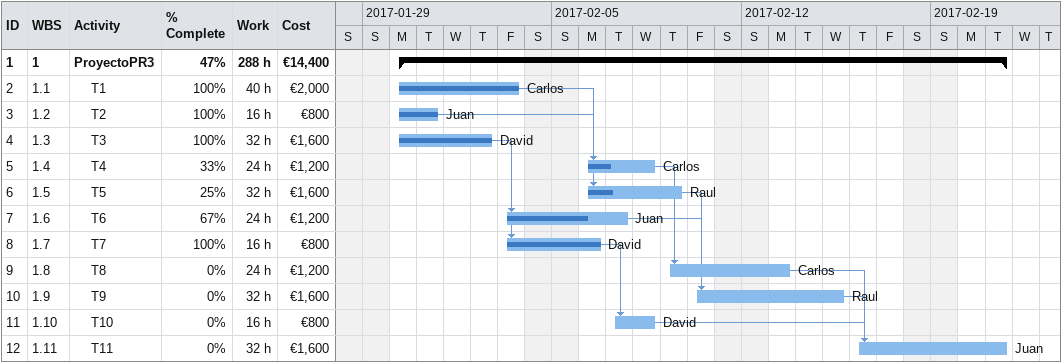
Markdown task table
| ID | WBS | Task | Start | Finish | Predecessors | Resources | % complete | Work (h) | Cost (€) |
|---|---|---|---|---|---|---|---|---|---|
| 1 | 1 | **ProyectoPR3** | 2017-01-30 | 2017-02-21 |  |  | 47 | 288 | 14400 |
| 2 | 1.1 | T1 | 2017-01-30 | 2017-02-03 |  | Carlos | 100 | 40 | 2000 |
| 3 | 1.2 | T2 | 2017-01-30 | 2017-01-31 |  | Juan | 100 | 16 | 800 |
| 4 | 1.3 | T3 | 2017-01-30 | 2017-02-02 |  | David | 100 | 32 | 1600 |
| 5 | 1.4 | T4 | 2017-02-06 | 2017-02-08 | 2 | Carlos | 33 | 24 | 1200 |
| 6 | 1.5 | T5 | 2017-02-06 | 2017-02-09 | 2, 3 | Raul | 25 | 32 | 1600 |
| 7 | 1.6 | T6 | 2017-02-03 | 2017-02-07 | 4 | Juan | 67 | 24 | 1200 |
| 8 | 1.7 | T7 | 2017-02-03 | 2017-02-06 | 4 | David | 100 | 16 | 800 |
| 9 | 1.8 | T8 | 2017-02-09 | 2017-02-13 | 5 | Carlos | 0 | 24 | 1200 |
| 10 | 1.9 | T9 | 2017-02-10 | 2017-02-15 | 6, 7 | Raul | 0 | 32 | 1600 |
| 11 | 1.10 | T10 | 2017-02-07 | 2017-02-08 | 8 | David | 0 | 16 | 800 |
| 12 | 1.11 | T11 | 2017-02-16 | 2017-02-21 | 9, 10, 11 | Juan | 0 | 32 | 1600 |
